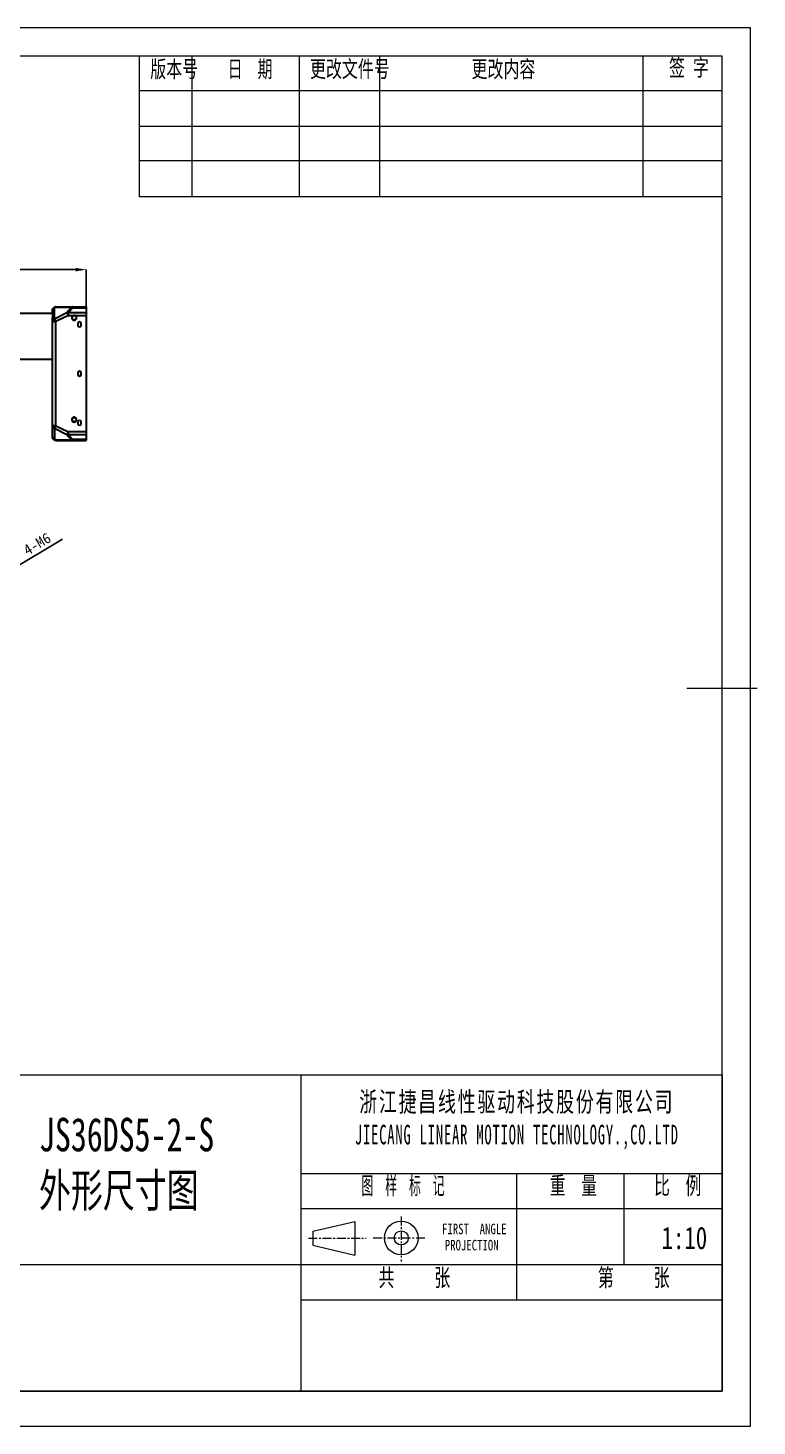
# Model space of a CAD drawing. Header units: millimetres. Extents: x -1 to 2869, y -1 to 1989.
# Drawn here: x 1832 to 2869, y 0 to 1989 of the extents above; entities that cross this region are included whole.
import ezdxf

# ---------------------------------------------------------------- set-up
doc = ezdxf.new("R2010")
doc.units = ezdxf.units.MM
doc.linetypes.add('CENTER', pattern=[10.16, 6.35, -1.27, 1.27, -1.27])
doc.linetypes.add('CENTERX2', pattern=[20.32, 12.7, -2.54, 2.54, -2.54])
doc.layers.get('0').update_dxf_attribs({"lineweight": 18})
for name, color, linetype, lineweight in [('1粗实线层', 7, 'Continuous', 25), ('中管_DXF_CONTINUOUS_LINE', 7, 'Continuous', 18), ('常规3MM底盒_DXF_CONTINUOUS_LINE', 7, 'Continuous', 18)]:
    doc.layers.add(name, color=color, linetype=linetype, lineweight=lineweight)
doc.styles.add('SLDTEXTSTYLE1', font='', dxfattribs={"width": 0.7})
doc.styles.add('SLDTEXTSTYLE2', font='', dxfattribs={"width": 0.75})
doc.styles.add('SLDTEXTSTYLE3', font='', dxfattribs={"width": 0.666667})
doc.styles.add('SLDTEXTSTYLE4', font='', dxfattribs={"width": 0.65625})
doc.styles.add('SLDTEXTSTYLE5', font='', dxfattribs={"width": 0.496589})
doc.styles.get('SLDTEXTSTYLE1').set_extended_font_data('宋体')
doc.styles.get('SLDTEXTSTYLE2').set_extended_font_data('宋体')
doc.styles.get('SLDTEXTSTYLE3').set_extended_font_data('宋体')
doc.styles.get('SLDTEXTSTYLE4').set_extended_font_data('宋体')
doc.styles.get('SLDTEXTSTYLE5').set_extended_font_data('宋体')
doc.dimstyles.get("Standard").update_dxf_attribs({"dimtxt": 15, "dimasz": 15, "dimexe": 0.18, "dimexo": 0.0625, "dimgap": 5, "dimtad": 1, "dimdec": 0, "dimzin": 0, "dimdsep": 46, "dimtxsty": 'Standard', "dimcen": 0.09, "dimdle": 30, "dimadec": 0, "dimazin": 0, "dimtfac": 1, "dimtdec": 4, "dimtofl": 0, "dimtmove": 0, "dimatfit": 3, "dimfxl": 1, "dimtolj": 1, "dimarcsym": 0})

# ---------------------------------------------------------------- blocks, each defined once
blk = doc.blocks.new('*X3')
at = {"layer": '1粗实线层', "lineweight": 15}
for points in [[(779.4, 1647.8), (779.4, 1642.8), (764.4, 1645.3)], [(1899.4, 1642.8), (1899.4, 1647.8), (1914.4, 1645.3)]]:
    blk.add_hatch(color=0, dxfattribs=at).paths.add_polyline_path(points, flags=0)
at = {"layer": '1粗实线层', "color": 0, "lineweight": -2}
for p, q in [((764.4, 1569.1), (764.4, 1645.5)), ((779.4, 1645.3), (1899.4, 1645.3)), ((1914.4, 1569.1), (1914.4, 1645.5))]:
    blk.add_line(p, q, dxfattribs=at)
at = {"layer": '1粗实线层', "color": 0, "lineweight": 15, "insert": (1339.4, 1657.8), "char_height": 15, "width": 78.771, "attachment_point": 5}
blk.add_mtext('1150', dxfattribs=at)
blk = doc.blocks.new('*X18')
at = {"layer": '1粗实线层', "lineweight": 15}
blk.add_hatch(color=0, dxfattribs=at).paths.add_polyline_path([(1802.4, 1218), (1805, 1213.7), (1790.8, 1208.2)], flags=0)
at = {"layer": '1粗实线层', "color": 0, "lineweight": -2}
for p, q in [((1880.9, 1262), (1803.7, 1215.9)), ((1788.6, 1206.8), (1788.6, 1207)), ((1788.6, 1206.9), (1788.7, 1206.9))]:
    blk.add_line(p, q, dxfattribs=at)
at = {"layer": '1粗实线层', "color": 0, "lineweight": 15, "insert": (1844.7, 1255), "char_height": 15, "width": 85.713, "attachment_point": 5, "rotation": 30.8578}
blk.add_mtext('4-M6', dxfattribs=at)

msp = doc.modelspace()

# ---------------------------------------------------------------- linework, layer by layer
at = {"color": 7, "linetype": 'Continuous', "lineweight": 0}
for p, q in [((2860, 1989.1), (0, 1989.1)), ((2860, 0), (2860, 1989.1)), ((1990.2, 1748.9), (1990.2, 1948.9)), ((2065.5, 1748.9), (2065.5, 1948.9)), ((2218.1, 1748.9), (2218.1, 1948.9)), ((2332.5, 1748.9), (2332.5, 1948.9)), ((2707.3, 1748.9), (2707.3, 1948.9)), ((2820, 1899.5), (1990.2, 1899.5)), ((2820, 1848.9), (1990.2, 1848.9)), ((2820, 1800.1), (1990.2, 1800.1)), ((2819.3, 1748.9), (1990.2, 1748.9)), ((2869.4, 1049.5), (2769.4, 1049.5)), ((1122.3, 499.7), (2819.9, 499.7)), ((2219.9, 499.7), (2219.9, 49.7)), ((2819.9, 499.7), (2819.9, 49.7)), ((2219.4, 359.5), (2819.4, 359.5)), ((2527, 359.5), (2527, 179.5)), ((2679.9, 359.5), (2679.9, 229.5)), ((2219.4, 309.5), (2819.4, 309.5)), ((2237.1, 277.2), (2297.1, 291.2)), ((2297.1, 291.2), (2297.1, 243.2)), ((2237.1, 277.2), (2237.1, 257.2)), ((2237.1, 277.2), (2237.1, 257.2)), ((2237.1, 257.2), (2297.1, 243.2)), ((1727.5, 230), (2319.9, 230)), ((2319.9, 230), (2819.9, 230)), ((2219.9, 179.7), (2819.9, 179.7)), ((2819.9, 49.7), (1122.3, 49.7)), ((0, 0), (2860, 0))]:
    msp.add_line(p, q, dxfattribs=at)
at = {"color": 7, "linetype": 'Continuous', "lineweight": 15}
for p, q in [((2819.9, 1948.9), (151, 1948.9)), ((2819.9, 49.7), (2819.9, 1948.9)), ((151, 49.7), (2819.9, 49.7))]:
    msp.add_line(p, q, dxfattribs=at)
at = {"color": 7, "linetype": 'CENTERX2', "lineweight": 0}
for p, q in [((2362.9, 298.1), (2362.9, 233.9)), ((2230.7, 267.2), (2313.1, 267.2)), ((2323, 267.6), (2398.1, 267.6))]:
    msp.add_line(p, q, dxfattribs=at)
at = {"color": 7, "linetype": 'Continuous', "lineweight": 0}
for radius in [24, 10]:
    msp.add_circle((2362.9, 267.6), radius, dxfattribs=at)
at = {"layer": '中管_DXF_CONTINUOUS_LINE', "color": 7, "linetype": 'Continuous', "lineweight": 30}
for p, q in [((1866.4, 1582.8), (1356.4, 1582.8)), ((1866.4, 1582.8), (1866.4, 1577.3)), ((1356.4, 1517.8), (1866.4, 1517.8))]:
    msp.add_line(p, q, dxfattribs=at)
at = {"layer": '常规3MM底盒_DXF_CONTINUOUS_LINE', "color": 7, "linetype": 'Continuous', "lineweight": 30}
for p, q in [((1871.4, 1592.3), (1914.4, 1592.3)), ((1895.2, 1590.8), (1895.2, 1592.3)), ((1914.4, 1592.3), (1914.4, 1402.3)), ((1866.4, 1582.8), (1866.4, 1587.3)), ((1866.4, 1407.3), (1866.4, 1577.3)), ((1893.2, 1591.2), (1869.4, 1591.2)), ((1869.4, 1575.3), (1869.4, 1591.2)), ((1869.4, 1575.3), (1887.1, 1584.2)), ((1871.4, 1571.3), (1869.4, 1575.3)), ((1889.1, 1580.2), (1871.4, 1571.3)), ((1887.1, 1584.2), (1893.2, 1591.2)), ((1887.1, 1584.2), (1889.1, 1580.2)), ((1895.2, 1590.8), (1889.1, 1583.7)), ((1914.4, 1583.7), (1889.1, 1583.7)), ((1889.1, 1580.2), (1889.1, 1583.7)), ((1889.1, 1580.2), (1896.7, 1580.2)), ((1895.2, 1590.8), (1914.4, 1590.8)), ((1896.7, 1580.2), (1896.8, 1579.7)), ((1897.4, 1579.8), (1897.4, 1580.3)), ((1898, 1579.7), (1898.1, 1580.2)), ((1898.1, 1580.2), (1914.4, 1580.2)), ((1866.4, 1571.3), (1871.4, 1571.3)), ((1871.4, 1423.2), (1871.4, 1571.3)), ((1902.4, 1568.3), (1902.4, 1566.3)), ((1907.4, 1566.3), (1907.4, 1568.3)), ((1902.4, 1498.3), (1902.4, 1496.3)), ((1907.4, 1496.3), (1907.4, 1498.3)), ((1871.4, 1423.2), (1866.4, 1423.2)), ((1869.4, 1419.2), (1871.4, 1423.2)), ((1887.1, 1410.3), (1869.4, 1419.2)), ((1869.4, 1419.2), (1869.4, 1403.3)), ((1871.4, 1423.2), (1889.1, 1414.3)), ((1889.1, 1414.3), (1887.1, 1410.3)), ((1914.4, 1414.3), (1889.1, 1414.3)), ((1889.1, 1410.8), (1889.1, 1414.3)), ((1902.4, 1428.3), (1902.4, 1426.3)), ((1907.4, 1426.3), (1907.4, 1428.3)), ((1869.4, 1403.3), (1893.2, 1403.3)), ((1871.4, 1402.3), (1914.4, 1402.3)), ((1893.2, 1403.3), (1887.1, 1410.3)), ((1889.1, 1410.8), (1914.4, 1410.8)), ((1889.1, 1410.8), (1895.2, 1403.7)), ((1914.4, 1403.7), (1895.2, 1403.7)), ((1895.2, 1402.3), (1895.2, 1403.7))]:
    msp.add_line(p, q, dxfattribs=at)
msp.add_lwpolyline([(1898, 1428.3), (1898, 1428.3), (1898, 1428.3), (1898, 1428.3)], dxfattribs=at)
for centre in [(1897.4, 1576.8), (1897.4, 1431.8)]:
    msp.add_circle(centre, 3, dxfattribs=at)
for centre, radius, start, end in [((1871.4, 1587.3), 5, 90, 180), ((1897.4, 1576.8), 3.5, 101.5751, 78.4258), ((1897.4, 1577.1), 3.17, 77.1963, 102.8028), ((1904.9, 1568.3), 2.5, 360, 180), ((1904.9, 1566.3), 2.5, 180, 360), ((1904.9, 1498.3), 2.5, 0, 180), ((1904.9, 1496.3), 2.5, 180, 360), ((1897.4, 1431.8), 3.5, 280.2423, 269.9613), ((1871.3, 1424.2), 5.39, 246.6983, 249.3493), ((1904.9, 1428.3), 2.5, 0, 180), ((1904.9, 1426.3), 2.5, 180, 360), ((1871.4, 1407.3), 5, 180, 270)]:
    msp.add_arc(centre, radius, start, end, dxfattribs=at)
for points, knots in [([(1869.4, 1591.2), (1869.7, 1591.5), (1870.3, 1592), (1871, 1592.3), (1871.4, 1592.3)], [0, 0, 0, 0, 1.214011, 2.302707, 2.302707, 2.302707, 2.302707]), ([(1895.2, 1592.3), (1894.8, 1592.3), (1894, 1592), (1893.4, 1591.5), (1893.2, 1591.2)], [0, 0, 0, 0, 1.0886, 2.302628, 2.302628, 2.302628, 2.302628]), ([(1866.4, 1587.3), (1866.4, 1588.1), (1867, 1589.9), (1868.6, 1590.9), (1869.4, 1591.2)], [0, 0, 0, 0, 2.546536, 5.289315, 5.289315, 5.289315, 5.289315]), ([(1869.4, 1575.3), (1868.6, 1575), (1867, 1573.9), (1866.4, 1572.2), (1866.4, 1571.3)], [0, 0, 0, 0, 2.742638, 5.289309, 5.289309, 5.289309, 5.289309]), ([(1889.1, 1583.7), (1888.9, 1583.8), (1888.3, 1584), (1887.6, 1584.2), (1887.1, 1584.2)], [0, 0, 0, 0, 0.553549, 2.053058, 2.053058, 2.053058, 2.053058]), ([(1893.2, 1591.2), (1893.3, 1591.2), (1894, 1591.2), (1894.7, 1591), (1895.2, 1590.8)], [0, 0, 0, 0, 0.473369, 2.053274, 2.053274, 2.053274, 2.053274]), ([(1866.4, 1423.2), (1866.4, 1422.4), (1867, 1420.7), (1868.4, 1419.6), (1869.2, 1419.3)], [0, 0, 0, 0, 2.4332, 5.042939, 5.042939, 5.042939, 5.042939]), ([(1869.4, 1403.3), (1868.6, 1403.6), (1867, 1404.6), (1866.4, 1406.4), (1866.4, 1407.3)], [0, 0, 0, 0, 2.742834, 5.289419, 5.289419, 5.289419, 5.289419]), ([(1871.4, 1402.3), (1871, 1402.3), (1870.3, 1402.5), (1869.7, 1403), (1869.4, 1403.3)], [0, 0, 0, 0, 1.088577, 2.302617, 2.302617, 2.302617, 2.302617]), ([(1887.1, 1410.3), (1887.3, 1410.3), (1888, 1410.4), (1888.6, 1410.6), (1889.1, 1410.8)], [0, 0, 0, 0, 0.473368, 2.053269, 2.053269, 2.053269, 2.053269]), ([(1895.2, 1403.7), (1895, 1403.6), (1894.4, 1403.4), (1893.7, 1403.3), (1893.2, 1403.3)], [0, 0, 0, 0, 0.553548, 2.053053, 2.053053, 2.053053, 2.053053]), ([(1893.2, 1403.3), (1893.4, 1403), (1894, 1402.5), (1894.8, 1402.3), (1895.2, 1402.3)], [0, 0, 0, 0, 1.214022, 2.302617, 2.302617, 2.302617, 2.302617])]:
    msp.add_open_spline(points, degree=3, knots=knots, dxfattribs=at)
msp.add_open_spline([(1898, 1428.3), (1897.8, 1428.3), (1897.6, 1428.3), (1897.4, 1428.3)], degree=3, dxfattribs=at)

# ---------------------------------------------------------------- texts
at = {"color": 7, "linetype": 'Continuous', "lineweight": -2, "char_height": 23.81, "attachment_point": 1}
for s, insert, width, style in [('版本号', (2005.7, 1942.6), 138.006, 'SLDTEXTSTYLE1'), ('日  期', (2115.9, 1942.6), 121.698, 'SLDTEXTSTYLE4'), ('更改文件号', (2233, 1942.8), 232.99, 'SLDTEXTSTYLE1'), ('更改内容', (2462.9, 1942.6), 185.871, 'SLDTEXTSTYLE1'), ('签 字', (2744.1, 1944.6), 115.098, 'SLDTEXTSTYLE1')]:
    msp.add_mtext(s, dxfattribs=dict(at, insert=insert, width=width, style=style))
at = {"linetype": 'CENTER', "insert": (2527.4, 434.4), "char_height": 28, "width": 944.193, "attachment_point": 5}
msp.add_mtext('{\\W0.7;\\T1.1;\\C0;浙江捷昌线性驱动科技股份有限公司\\P\\W0.55;JIECANG LINEAR MOTION TECHNOLOGY.,CO.LTD}', dxfattribs=at)
at = {"color": 7, "linetype": 'Continuous', "insert": (1847.3, 438.5), "char_height": 47.625, "width": 515.521, "attachment_point": 1, "style": 'SLDTEXTSTYLE1'}
msp.add_mtext('JS36DS5-2-S\\P外形尺寸图', dxfattribs=at)
at = {"color": 7, "linetype": 'Continuous', "lineweight": 0, "attachment_point": 1}
for s, insert, char_height, width, style in [('图  样  标  记', (2306.3, 354.7), 25, 242.053, 'SLDTEXTSTYLE5'), ('重  量', (2574.4, 354.7), 25, 136.933, 'SLDTEXTSTYLE4'), ('比  例', (2722.9, 354.7), 25, 129.967, 'SLDTEXTSTYLE4'), ('FIRST  ANGLE', (2421, 287.9), 15, 191.313, 'SLDTEXTSTYLE2'), ('PROJECTION', (2425, 264.9), 15, 159.888, 'SLDTEXTSTYLE2'), ('共     张', (2330.6, 223.8), 25, 210.801, 'SLDTEXTSTYLE3'), ('第     张', (2642.8, 223.8), 25, 210.615, 'SLDTEXTSTYLE3')]:
    msp.add_mtext(s, dxfattribs=dict(at, insert=insert, char_height=char_height, width=width, style=style))
at = {"color": 7, "insert": (2733.6, 283.5), "char_height": 31.75, "width": 125.049, "attachment_point": 1, "style": 'SLDTEXTSTYLE2'}
msp.add_mtext('1:10', dxfattribs=at)

# ---------------------------------------------------------------- dimensions: what is measured, and where the dimension line sits
at = {"layer": '1粗实线层', "lineweight": 15}
dim = msp.add_linear_dim(base=(1914.4, 1645.3), p1=(764.4, 1569), p2=(1914.4, 1569), dimstyle='Standard', override={"dimscale": 1, "dimsah": 1, "dimtzin": 0}, dxfattribs=at)
dim.commit()
dim.dimension.update_dxf_attribs({"geometry": '*X3', "text_midpoint": (1339.4, 1657.8)})
dim = msp.add_diameter_dim_2p(p1=(1786.5, 1205.6), p2=(1790.8, 1208.2), text='4-M6', dimstyle='Standard', override={"dimscale": 1, "dimpost": '%%C<>', "dimsah": 1, "dimtzin": 0}, dxfattribs=at)
dim.commit()
dim.dimension.update_dxf_attribs({"geometry": '*X18', "text_midpoint": (1851.2, 1244.2), "dimtype": 163})

doc.saveas('drawing.dxf')
